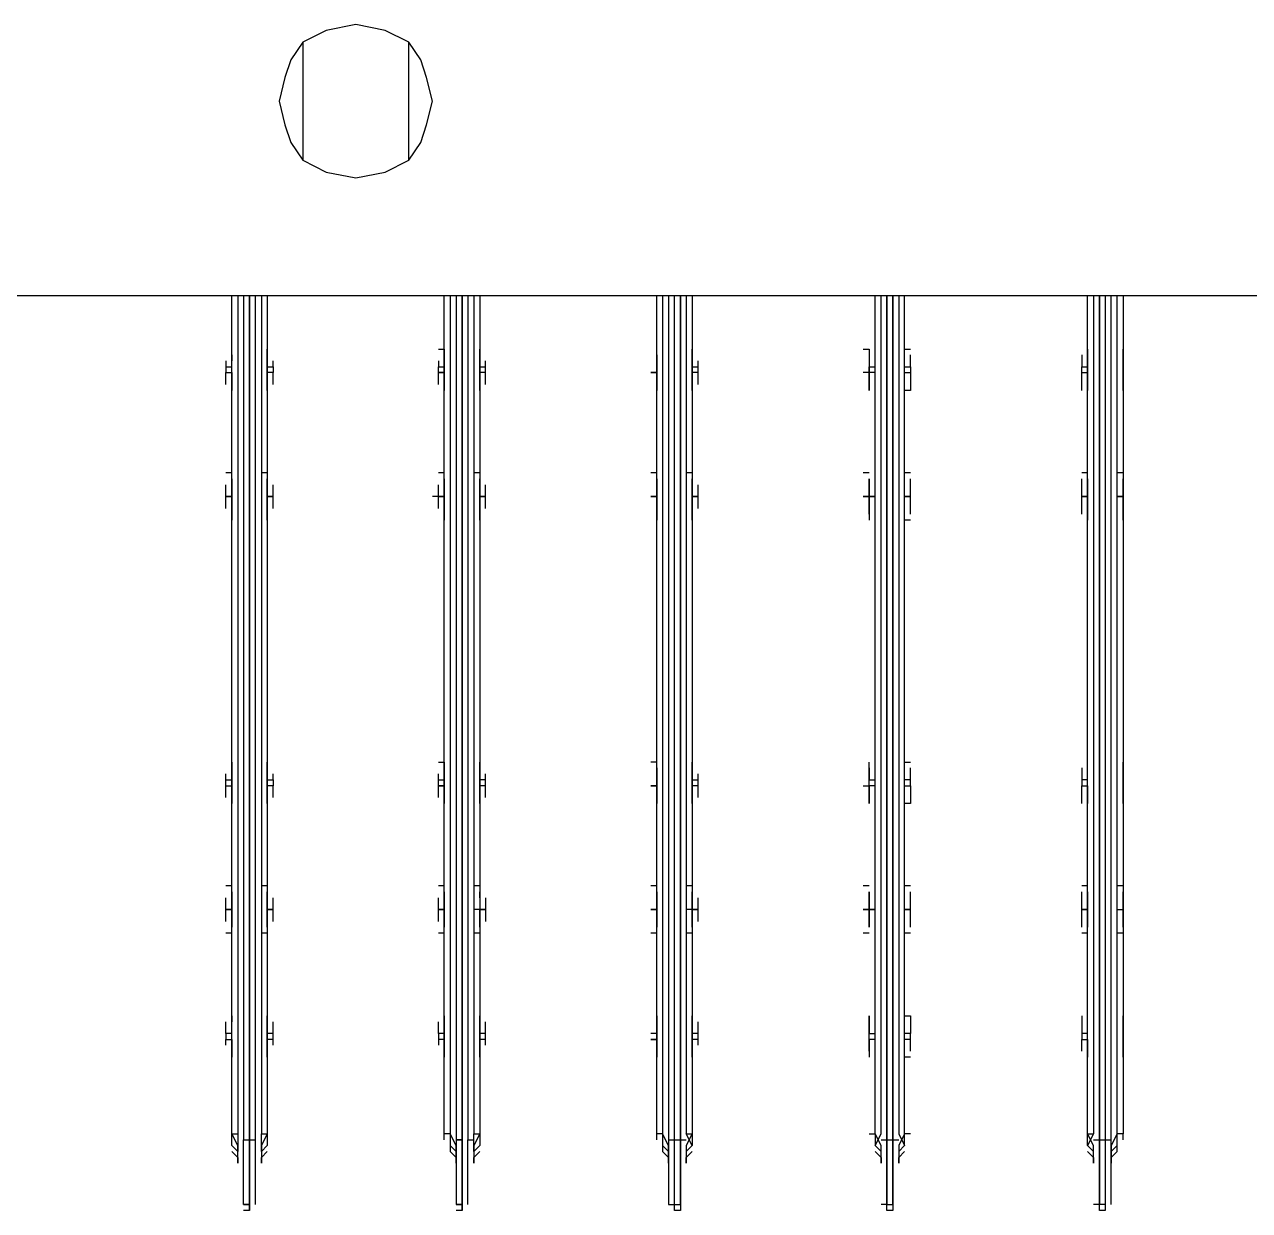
# Model space of a CAD drawing. Header units: metres. Extents: x 532250 to 532639, y 2673852 to 2674172.
# Drawn here: x 532451.9281 to 532452.2152, y 2674042.2893 to 2674042.5674 of the extents above; entities that cross this region are included whole.
import ezdxf

# ---------------------------------------------------------------- set-up
doc = ezdxf.new("R2010")
doc.units = ezdxf.units.M
doc.header["$MEASUREMENT"] = 0
doc.layers.add('IDT', color=7, linetype='Continuous')

# ---------------------------------------------------------------- blocks, each defined once
blk = doc.blocks.new('IDT')
at = {"layer": 'IDT', "color": 0, "lineweight": 25}
for p, q in [((14.74591, 15.45292), (14.74591, 15.46952)), ((14.74591, 15.46952), (14.74729, 15.46952)), ((14.74729, 15.46952), (14.74729, 15.45292)), ((14.7957, 15.45292), (14.7957, 15.46952)), ((14.7957, 15.46952), (14.79709, 15.46952)), ((14.79709, 15.46952), (14.79709, 15.45292)), ((14.8455, 15.45292), (14.8455, 15.46952)), ((14.8455, 15.46952), (14.84688, 15.46952)), ((14.84688, 15.46952), (14.84688, 15.45292)), ((14.89667, 15.45292), (14.89667, 15.46952)), ((14.89667, 15.46952), (14.89667, 15.45292)), ((14.89667, 15.46952), (14.89806, 15.46952)), ((14.94647, 15.45292), (14.94647, 15.46952)), ((14.94647, 15.46952), (14.94647, 15.45292)), ((14.94647, 15.46952), (14.94785, 15.46952)), ((14.74453, 15.46813), (14.74453, 15.45292)), ((14.74591, 15.46813), (14.74729, 15.46813)), ((14.74729, 15.45292), (14.74729, 15.46813)), ((14.74729, 15.46813), (14.74868, 15.46813)), ((14.79709, 15.46813), (14.7957, 15.46813)), ((14.7957, 15.46813), (14.7957, 15.45292)), ((14.79709, 15.45292), (14.79709, 15.46813)), ((14.79709, 15.46813), (14.79847, 15.46813)), ((14.84688, 15.46813), (14.8455, 15.46813)), ((14.8455, 15.46813), (14.8455, 15.45292)), ((14.84826, 15.46813), (14.84688, 15.46813)), ((14.84826, 15.45292), (14.84826, 15.46813)), ((14.89529, 15.46813), (14.89529, 15.45292)), ((14.89806, 15.46813), (14.89667, 15.46813)), ((14.89667, 15.46813), (14.89806, 15.46813)), ((14.89806, 15.45292), (14.89806, 15.46813)), ((14.94508, 15.46813), (14.94508, 15.45292)), ((14.94785, 15.46813), (14.94647, 15.46813)), ((14.94647, 15.46813), (14.94785, 15.46813)), ((14.94785, 15.46813), (14.94785, 15.45292)), ((14.74453, 15.4543), (14.74453, 15.45845)), ((14.74453, 15.45845), (14.74453, 15.45707)), ((14.74868, 15.45707), (14.74868, 15.45845)), ((14.74868, 15.45845), (14.74868, 15.4543)), ((14.79432, 15.4543), (14.79432, 15.45845)), ((14.79432, 15.45845), (14.79432, 15.45707)), ((14.79847, 15.45707), (14.79847, 15.45845)), ((14.79847, 15.45845), (14.79847, 15.4543)), ((14.84411, 15.4543), (14.84411, 15.45845)), ((14.84411, 15.45845), (14.84411, 15.45707)), ((14.84826, 15.45707), (14.84826, 15.45845)), ((14.84826, 15.45845), (14.84826, 15.4543)), ((14.89391, 15.4543), (14.89391, 15.45845)), ((14.89391, 15.45845), (14.89391, 15.45707)), ((14.89806, 15.45707), (14.89806, 15.45845)), ((14.89806, 15.45845), (14.89806, 15.4543)), ((14.9437, 15.4543), (14.9437, 15.45845)), ((14.9437, 15.45845), (14.9437, 15.45707)), ((14.94923, 15.45707), (14.94923, 15.45845)), ((14.94923, 15.45845), (14.94923, 15.4543)), ((14.74453, 15.45707), (14.74314, 15.45569)), ((14.74314, 15.45569), (14.74314, 15.45154)), ((14.74453, 15.45569), (14.74314, 15.4543)), ((14.75006, 15.45569), (14.74868, 15.45707)), ((14.75006, 15.4543), (14.74868, 15.45569)), ((14.74868, 15.45569), (14.75006, 15.4543)), ((14.79432, 15.45707), (14.79294, 15.45569)), ((14.79294, 15.4543), (14.79432, 15.45569)), ((14.79432, 15.45569), (14.79294, 15.4543)), ((14.79985, 15.45569), (14.79847, 15.45707)), ((14.79985, 15.4543), (14.79847, 15.45569)), ((14.79847, 15.45569), (14.79985, 15.4543)), ((14.84411, 15.45707), (14.84273, 15.45569)), ((14.84273, 15.4543), (14.84411, 15.45569)), ((14.84411, 15.45569), (14.84273, 15.4543)), ((14.84965, 15.45569), (14.84826, 15.45707)), ((14.84965, 15.4543), (14.84826, 15.45569)), ((14.84965, 15.45154), (14.84965, 15.45569)), ((14.89391, 15.45707), (14.89252, 15.45569)), ((14.89252, 15.4543), (14.89391, 15.45569)), ((14.89391, 15.45569), (14.89391, 15.45154)), ((14.89944, 15.45569), (14.89806, 15.45707)), ((14.89944, 15.4543), (14.89806, 15.45569)), ((14.89944, 15.45154), (14.89944, 15.45569)), ((14.9437, 15.45707), (14.94232, 15.45569)), ((14.94232, 15.4543), (14.9437, 15.45569)), ((14.9437, 15.45569), (14.9437, 15.45154)), ((14.95062, 15.45569), (14.94923, 15.45707)), ((14.94923, 15.45154), (14.94923, 15.45569)), ((14.94923, 15.45569), (14.95062, 15.4543)), ((14.74176, 15.45292), (14.74176, 15.45154)), ((14.74314, 15.45154), (14.74453, 15.4543)), ((14.74314, 15.4543), (14.74314, 15.45292)), ((14.74591, 15.45292), (14.74453, 15.45292)), ((14.74453, 15.45292), (14.74453, 15.25513)), ((14.74729, 15.45292), (14.74591, 15.45292)), ((14.74591, 15.25513), (14.74591, 15.45292)), ((14.74868, 15.45292), (14.74729, 15.45292)), ((14.74729, 15.45292), (14.74729, 15.25513)), ((14.74729, 15.25513), (14.74729, 15.45292)), ((14.74868, 15.4543), (14.75006, 15.45154)), ((14.74868, 15.45154), (14.75006, 15.4543)), ((14.75006, 15.4543), (14.75006, 15.45292)), ((14.75006, 15.45292), (14.75006, 15.45154)), ((14.79294, 15.45154), (14.79432, 15.4543)), ((14.79432, 15.45154), (14.79294, 15.4543)), ((14.79294, 15.4543), (14.79294, 15.45292)), ((14.79294, 15.45292), (14.79294, 15.45154)), ((14.7957, 15.45292), (14.79432, 15.45292)), ((14.7957, 15.45292), (14.7957, 15.25513)), ((14.7957, 15.25513), (14.7957, 15.45292)), ((14.79709, 15.45292), (14.7957, 15.45292)), ((14.79847, 15.45292), (14.79709, 15.45292)), ((14.79709, 15.45292), (14.79709, 15.25513)), ((14.79709, 15.25513), (14.79709, 15.45292)), ((14.79847, 15.4543), (14.79985, 15.45154)), ((14.79985, 15.4543), (14.79847, 15.45154)), ((14.79985, 15.45292), (14.79985, 15.4543)), ((14.79985, 15.45154), (14.79985, 15.45292)), ((14.84273, 15.45292), (14.84273, 15.4543)), ((14.84273, 15.4543), (14.84411, 15.45154)), ((14.84273, 15.45154), (14.84411, 15.4543)), ((14.84273, 15.45154), (14.84273, 15.45292)), ((14.8455, 15.45292), (14.84411, 15.45292)), ((14.8455, 15.45292), (14.8455, 15.25513)), ((14.8455, 15.25513), (14.8455, 15.45292)), ((14.84688, 15.45292), (14.8455, 15.45292)), ((14.84826, 15.45292), (14.84688, 15.45292)), ((14.84688, 15.45292), (14.84688, 15.25513)), ((14.84826, 15.4543), (14.84965, 15.45154)), ((14.84826, 15.25513), (14.84826, 15.45292)), ((14.84965, 15.45292), (14.84965, 15.4543)), ((14.85103, 15.45292), (14.85103, 15.45154)), ((14.89252, 15.45292), (14.89252, 15.4543)), ((14.89252, 15.45154), (14.89391, 15.4543)), ((14.89252, 15.45154), (14.89252, 15.45292)), ((14.89529, 15.45292), (14.89391, 15.45292)), ((14.89529, 15.25513), (14.89529, 15.45292)), ((14.89806, 15.45292), (14.89667, 15.45292)), ((14.89667, 15.45292), (14.89806, 15.45292)), ((14.89667, 15.25513), (14.89667, 15.45292)), ((14.89667, 15.45292), (14.89667, 15.25513)), ((14.89806, 15.4543), (14.89944, 15.45154)), ((14.89806, 15.25513), (14.89806, 15.45292)), ((14.89944, 15.45292), (14.89944, 15.4543)), ((14.90082, 15.45292), (14.90082, 15.45154)), ((14.94232, 15.45292), (14.94232, 15.4543)), ((14.94232, 15.45154), (14.9437, 15.4543)), ((14.94232, 15.45154), (14.94232, 15.45292)), ((14.94647, 15.45292), (14.94508, 15.45292)), ((14.94508, 15.45292), (14.94508, 15.25513)), ((14.94785, 15.45292), (14.94647, 15.45292)), ((14.94785, 15.45292), (14.94647, 15.45292)), ((14.94647, 15.45292), (14.94647, 15.25513)), ((14.94647, 15.25513), (14.94647, 15.45292)), ((14.94785, 15.25513), (14.94785, 15.45292)), ((14.94923, 15.4543), (14.95062, 15.45154)), ((14.95062, 15.4543), (14.95062, 15.45292)), ((14.95062, 15.45292), (14.95062, 15.45154)), ((14.74176, 15.25513), (14.74176, 15.45154)), ((14.74176, 15.45154), (14.74314, 15.45154)), ((14.74314, 15.45154), (14.74314, 15.25513)), ((14.75006, 15.45154), (14.74868, 15.45154)), ((14.74868, 15.25513), (14.74868, 15.45154)), ((14.75006, 15.45154), (14.75006, 15.25513)), ((14.79155, 15.45154), (14.79294, 15.45154)), ((14.79294, 15.45154), (14.79294, 15.25513)), ((14.79432, 15.25513), (14.79432, 15.45154)), ((14.79847, 15.45154), (14.79847, 15.25513)), ((14.79985, 15.45154), (14.79985, 15.25513)), ((14.80124, 15.45154), (14.79985, 15.45154)), ((14.84273, 15.25513), (14.84273, 15.45154)), ((14.84411, 15.45154), (14.84273, 15.45154)), ((14.84411, 15.25513), (14.84411, 15.45154)), ((14.84965, 15.25513), (14.84965, 15.45154)), ((14.84965, 15.45154), (14.85103, 15.45154)), ((14.85103, 15.45154), (14.85103, 15.25513)), ((14.89252, 15.25513), (14.89252, 15.45154)), ((14.89391, 15.45154), (14.89252, 15.45154)), ((14.89391, 15.25513), (14.89391, 15.45154)), ((14.89944, 15.25513), (14.89944, 15.45154)), ((14.89944, 15.45154), (14.90082, 15.45154)), ((14.90082, 15.45154), (14.90082, 15.25513)), ((14.94232, 15.25513), (14.94232, 15.45154)), ((14.9437, 15.45154), (14.94232, 15.45154)), ((14.9437, 15.25513), (14.9437, 15.45154)), ((14.95062, 15.45154), (14.94923, 15.45154)), ((14.94923, 15.25513), (14.94923, 15.45154)), ((14.95062, 15.45154), (14.95062, 15.25513)), ((14.74176, 15.43355), (14.74176, 15.42802)), ((14.74176, 15.43079), (14.74176, 15.43217)), ((14.75006, 15.42941), (14.75006, 15.43355)), ((14.75144, 15.43217), (14.75144, 15.43079)), ((14.79155, 15.43355), (14.79294, 15.43355)), ((14.79155, 15.43217), (14.79155, 15.43079)), ((14.79294, 15.43355), (14.79294, 15.42802)), ((14.80124, 15.42941), (14.80124, 15.43355)), ((14.80124, 15.43217), (14.80124, 15.43079)), ((14.84273, 15.43355), (14.84273, 15.42802)), ((14.84273, 15.43217), (14.84273, 15.43079)), ((14.85103, 15.42941), (14.85103, 15.43355)), ((14.85103, 15.43217), (14.85103, 15.43079)), ((14.89252, 15.43355), (14.89252, 15.42941)), ((14.89252, 15.43217), (14.89252, 15.43079)), ((14.90082, 15.42941), (14.90082, 15.43355)), ((14.90082, 15.43079), (14.90082, 15.43217)), ((14.94232, 15.43355), (14.94232, 15.42941)), ((14.94232, 15.43217), (14.94232, 15.43079)), ((14.95062, 15.42941), (14.95062, 15.43355)), ((14.95062, 15.43079), (14.95062, 15.43217)), ((14.74176, 15.42941), (14.74176, 15.43079)), ((14.74176, 15.42526), (14.74176, 15.42941)), ((14.75144, 15.42941), (14.75006, 15.42941)), ((14.75144, 15.42941), (14.75006, 15.42941)), ((14.75006, 15.42941), (14.75006, 15.42387)), ((14.75144, 15.43079), (14.75144, 15.42941)), ((14.75144, 15.42802), (14.75144, 15.42941)), ((14.79155, 15.43079), (14.79155, 15.42941)), ((14.79155, 15.42941), (14.79294, 15.42941)), ((14.79155, 15.42941), (14.79155, 15.42802)), ((14.79985, 15.42941), (14.80124, 15.42941)), ((14.80124, 15.43079), (14.80124, 15.42941)), ((14.80124, 15.42941), (14.80124, 15.42802)), ((14.80124, 15.42941), (14.80124, 15.42802)), ((14.84135, 15.43079), (14.84135, 15.42941)), ((14.84135, 15.42941), (14.84273, 15.42941)), ((14.84135, 15.42941), (14.84135, 15.42802)), ((14.85103, 15.43079), (14.85103, 15.42941)), ((14.85103, 15.42387), (14.85103, 15.42941)), ((14.85103, 15.42941), (14.85241, 15.42941)), ((14.85241, 15.42941), (14.85103, 15.42941)), ((14.85103, 15.42941), (14.85103, 15.42802)), ((14.89114, 15.43079), (14.89114, 15.42941)), ((14.89114, 15.42941), (14.89252, 15.42941)), ((14.89114, 15.42941), (14.89114, 15.42802)), ((14.89252, 15.42941), (14.89252, 15.42387)), ((14.90082, 15.42802), (14.90082, 15.42941)), ((14.90082, 15.42941), (14.90221, 15.42941)), ((14.90221, 15.42941), (14.90221, 15.43079)), ((14.90221, 15.42802), (14.90221, 15.42941)), ((14.94093, 15.43079), (14.94093, 15.42941)), ((14.94093, 15.42941), (14.94232, 15.42941)), ((14.94093, 15.42941), (14.94093, 15.42802)), ((14.94232, 15.42941), (14.94232, 15.42802)), ((14.952, 15.42941), (14.95062, 15.42941)), ((14.952, 15.42941), (14.95062, 15.42941)), ((14.95062, 15.42941), (14.95062, 15.42802)), ((14.952, 15.43079), (14.952, 15.42941)), ((14.952, 15.42802), (14.952, 15.42941)), ((14.74176, 15.42802), (14.74176, 15.42387)), ((14.75006, 15.42802), (14.75144, 15.42802)), ((14.75144, 15.42526), (14.75144, 15.42802)), ((14.79155, 15.42526), (14.79155, 15.42802)), ((14.79155, 15.42802), (14.79294, 15.42802)), ((14.79294, 15.42802), (14.79294, 15.42387)), ((14.80124, 15.42802), (14.79985, 15.42802)), ((14.80124, 15.42802), (14.80124, 15.42387)), ((14.80124, 15.42526), (14.80124, 15.42802)), ((14.84135, 15.42802), (14.84273, 15.42802)), ((14.84135, 15.42802), (14.84135, 15.42526)), ((14.84273, 15.42802), (14.84273, 15.42387)), ((14.85103, 15.42802), (14.85103, 15.42526)), ((14.85103, 15.42802), (14.85241, 15.42802)), ((14.89114, 15.42802), (14.89252, 15.42802)), ((14.89114, 15.42802), (14.89114, 15.42526)), ((14.90082, 15.42387), (14.90082, 15.42802)), ((14.90082, 15.42802), (14.90221, 15.42802)), ((14.90221, 15.42802), (14.90221, 15.42526)), ((14.94093, 15.42802), (14.94232, 15.42802)), ((14.94093, 15.42802), (14.94093, 15.42526)), ((14.94232, 15.42802), (14.94232, 15.42387)), ((14.95062, 15.42802), (14.952, 15.42802)), ((14.95062, 15.42802), (14.95062, 15.42387)), ((14.952, 15.42802), (14.952, 15.42526)), ((14.74176, 15.42387), (14.74176, 15.42526)), ((14.75144, 15.42387), (14.75144, 15.42526)), ((14.79155, 15.42387), (14.79155, 15.42526)), ((14.79294, 15.42387), (14.79155, 15.42387)), ((14.80124, 15.42387), (14.80124, 15.42526)), ((14.84273, 15.42387), (14.84273, 15.42526)), ((14.85103, 15.42526), (14.85103, 15.42387)), ((14.89252, 15.42387), (14.89252, 15.42526)), ((14.90082, 15.42526), (14.90082, 15.42387)), ((14.94232, 15.42387), (14.94232, 15.42526)), ((14.95062, 15.42387), (14.95062, 15.42526)), ((14.74176, 15.40451), (14.74314, 15.40451)), ((14.74176, 15.40174), (14.74176, 15.40313)), ((14.74176, 15.40313), (14.74176, 15.39483)), ((14.75006, 15.40451), (14.75144, 15.40451)), ((14.75006, 15.39898), (14.75006, 15.40313)), ((14.75144, 15.40313), (14.75144, 15.40174)), ((14.79155, 15.40451), (14.79294, 15.40451)), ((14.79155, 15.40313), (14.79155, 15.40174)), ((14.79294, 15.40313), (14.79294, 15.39898)), ((14.80124, 15.40451), (14.80262, 15.40451)), ((14.80124, 15.40313), (14.80124, 15.40174)), ((14.80124, 15.39898), (14.80124, 15.40313)), ((14.84273, 15.40451), (14.84411, 15.40451)), ((14.84273, 15.40174), (14.84273, 15.40313)), ((14.84273, 15.40313), (14.84273, 15.39898)), ((14.85103, 15.40451), (14.85241, 15.40451)), ((14.85103, 15.39898), (14.85103, 15.40313)), ((14.85103, 15.40313), (14.85103, 15.40174)), ((14.89252, 15.40451), (14.89391, 15.40451)), ((14.89252, 15.40174), (14.89252, 15.40313)), ((14.89252, 15.40313), (14.89252, 15.39898)), ((14.90082, 15.40451), (14.90221, 15.40451)), ((14.90082, 15.39898), (14.90082, 15.40313)), ((14.90082, 15.40313), (14.90082, 15.40174)), ((14.94232, 15.40451), (14.9437, 15.40451)), ((14.94232, 15.40174), (14.94232, 15.40313)), ((14.94232, 15.40313), (14.94232, 15.39898)), ((14.95062, 15.40451), (14.952, 15.40451)), ((14.95062, 15.39898), (14.95062, 15.40313)), ((14.95062, 15.40313), (14.95062, 15.40174)), ((14.74176, 15.39898), (14.74176, 15.40174)), ((14.75144, 15.40174), (14.75144, 15.39898)), ((14.79155, 15.40174), (14.79155, 15.39898)), ((14.80124, 15.40174), (14.80124, 15.39898)), ((14.84135, 15.40174), (14.84135, 15.39898)), ((14.85103, 15.40174), (14.85103, 15.39898)), ((14.89114, 15.39898), (14.89114, 15.40174)), ((14.90221, 15.40174), (14.90221, 15.39898)), ((14.94093, 15.40174), (14.94093, 15.39898)), ((14.952, 15.40174), (14.952, 15.39898)), ((14.74314, 15.39898), (14.74176, 15.39898)), ((14.74176, 15.39621), (14.74176, 15.39898)), ((14.75144, 15.39898), (14.75006, 15.39898)), ((14.75006, 15.39483), (14.75006, 15.39898)), ((14.75006, 15.39898), (14.75144, 15.39898)), ((14.75144, 15.39898), (14.75006, 15.39898)), ((14.75006, 15.39898), (14.75144, 15.39898)), ((14.75144, 15.39898), (14.75144, 15.39621)), ((14.79155, 15.39898), (14.79294, 15.39898)), ((14.79294, 15.39898), (14.79155, 15.39898)), ((14.79155, 15.39898), (14.79155, 15.39621)), ((14.79294, 15.39898), (14.79294, 15.39483)), ((14.79985, 15.39898), (14.80124, 15.39898)), ((14.80124, 15.39898), (14.79985, 15.39898)), ((14.80124, 15.39898), (14.80124, 15.39621)), ((14.80124, 15.39483), (14.80124, 15.39898)), ((14.80262, 15.39898), (14.80124, 15.39898)), ((14.80124, 15.39898), (14.80262, 15.39898)), ((14.84135, 15.39898), (14.84273, 15.39898)), ((14.84135, 15.39898), (14.84273, 15.39898)), ((14.84273, 15.39898), (14.84135, 15.39898)), ((14.84135, 15.39898), (14.84135, 15.39621)), ((14.84273, 15.39898), (14.84273, 15.39483)), ((14.84273, 15.39898), (14.84411, 15.39898)), ((14.85241, 15.39898), (14.85103, 15.39898)), ((14.85103, 15.39898), (14.85241, 15.39898)), ((14.85241, 15.39898), (14.85103, 15.39898)), ((14.85103, 15.39898), (14.85103, 15.39621)), ((14.85103, 15.39483), (14.85103, 15.39898)), ((14.89252, 15.39898), (14.89114, 15.39898)), ((14.89114, 15.39621), (14.89114, 15.39898)), ((14.89114, 15.39898), (14.89252, 15.39898)), ((14.89252, 15.39898), (14.89391, 15.39898)), ((14.89252, 15.39483), (14.89252, 15.39898)), ((14.90082, 15.39483), (14.90082, 15.39898)), ((14.90082, 15.39898), (14.90221, 15.39898)), ((14.90221, 15.39898), (14.90082, 15.39898)), ((14.90221, 15.39898), (14.90082, 15.39898)), ((14.90082, 15.39898), (14.90221, 15.39898)), ((14.90221, 15.39898), (14.90221, 15.39621)), ((14.94093, 15.39898), (14.94232, 15.39898)), ((14.94232, 15.39898), (14.94093, 15.39898)), ((14.94093, 15.39898), (14.94093, 15.39621)), ((14.94232, 15.39898), (14.94232, 15.39483)), ((14.952, 15.39898), (14.95062, 15.39898)), ((14.95062, 15.39483), (14.95062, 15.39898)), ((14.95062, 15.39898), (14.952, 15.39898)), ((14.952, 15.39898), (14.95062, 15.39898)), ((14.95062, 15.39898), (14.952, 15.39898)), ((14.952, 15.39898), (14.952, 15.39621)), ((14.74176, 15.39483), (14.74176, 15.39621)), ((14.75144, 15.39621), (14.75144, 15.39483)), ((14.79155, 15.39621), (14.79155, 15.39483)), ((14.80124, 15.39621), (14.80124, 15.39483)), ((14.84273, 15.39483), (14.84273, 15.39621)), ((14.85103, 15.39621), (14.85103, 15.39483)), ((14.89252, 15.39621), (14.89252, 15.39483)), ((14.90082, 15.39621), (14.90082, 15.39483)), ((14.94232, 15.39483), (14.94232, 15.39621)), ((14.95062, 15.39621), (14.95062, 15.39483)), ((14.74176, 15.39344), (14.74314, 15.39344)), ((14.75006, 15.39344), (14.75144, 15.39344)), ((14.79155, 15.39344), (14.79294, 15.39344)), ((14.80124, 15.39344), (14.80262, 15.39344)), ((14.84273, 15.39344), (14.84411, 15.39344)), ((14.85103, 15.39344), (14.85241, 15.39344)), ((14.89252, 15.39344), (14.89391, 15.39344)), ((14.90082, 15.39344), (14.90221, 15.39344)), ((14.94232, 15.39344), (14.9437, 15.39344)), ((14.95062, 15.39344), (14.952, 15.39344)), ((14.74176, 15.3727), (14.74176, 15.37408)), ((14.74176, 15.37408), (14.74176, 15.36993)), ((14.74176, 15.36855), (14.74176, 15.3727)), ((14.75006, 15.36993), (14.75006, 15.37408)), ((14.75144, 15.37408), (14.75144, 15.3727)), ((14.75144, 15.3727), (14.75144, 15.36993)), ((14.79155, 15.3727), (14.79155, 15.37408)), ((14.79155, 15.37408), (14.79294, 15.37408)), ((14.79155, 15.36993), (14.79155, 15.3727)), ((14.79294, 15.37408), (14.79294, 15.36993)), ((14.80124, 15.37408), (14.80124, 15.3727)), ((14.80124, 15.36993), (14.80124, 15.37408)), ((14.80124, 15.3727), (14.80124, 15.36993)), ((14.84135, 15.3727), (14.84135, 15.36993)), ((14.84273, 15.3727), (14.84273, 15.37408)), ((14.84273, 15.37408), (14.84273, 15.3644)), ((14.85103, 15.37408), (14.85103, 15.3727)), ((14.85103, 15.36993), (14.85103, 15.37408)), ((14.85103, 15.3727), (14.85103, 15.36993)), ((14.89114, 15.3727), (14.89114, 15.36993)), ((14.89252, 15.3727), (14.89252, 15.37408)), ((14.89252, 15.37408), (14.89252, 15.36993)), ((14.90082, 15.36993), (14.90082, 15.37408)), ((14.90082, 15.37408), (14.90082, 15.3727)), ((14.90221, 15.3727), (14.90221, 15.36993)), ((14.94093, 15.3727), (14.94093, 15.36993)), ((14.94232, 15.3727), (14.94232, 15.37408)), ((14.94232, 15.37408), (14.94232, 15.36993)), ((14.95062, 15.36993), (14.95062, 15.37408)), ((14.95062, 15.37408), (14.95062, 15.3727)), ((14.952, 15.3727), (14.952, 15.36993)), ((14.74176, 15.36993), (14.74176, 15.36855)), ((14.74176, 15.36716), (14.74176, 15.36855)), ((14.74176, 15.36855), (14.74176, 15.3644)), ((14.75144, 15.36993), (14.75006, 15.36993)), ((14.75144, 15.36993), (14.75006, 15.36993)), ((14.75006, 15.36993), (14.75006, 15.36855)), ((14.75006, 15.36855), (14.75144, 15.36855)), ((14.75006, 15.36855), (14.75006, 15.3644)), ((14.75144, 15.36855), (14.75144, 15.36993)), ((14.75144, 15.36716), (14.75144, 15.36855)), ((14.79294, 15.36993), (14.79155, 15.36993)), ((14.79155, 15.36993), (14.79155, 15.36855)), ((14.79155, 15.36855), (14.79294, 15.36855)), ((14.79155, 15.36855), (14.79155, 15.36716)), ((14.79294, 15.36993), (14.79294, 15.36855)), ((14.79294, 15.36855), (14.79294, 15.3644)), ((14.79985, 15.36993), (14.80124, 15.36993)), ((14.80124, 15.36855), (14.79985, 15.36855)), ((14.80124, 15.36993), (14.80124, 15.36855)), ((14.80262, 15.36993), (14.80124, 15.36993)), ((14.80124, 15.36993), (14.80124, 15.36855)), ((14.80124, 15.36855), (14.80124, 15.3644)), ((14.80124, 15.36716), (14.80124, 15.36855)), ((14.84135, 15.36993), (14.84273, 15.36993)), ((14.84135, 15.36993), (14.84135, 15.36855)), ((14.84273, 15.36855), (14.84135, 15.36855)), ((14.84135, 15.36855), (14.84135, 15.36716)), ((14.85103, 15.36993), (14.85241, 15.36993)), ((14.85241, 15.36993), (14.85103, 15.36993)), ((14.85103, 15.36855), (14.85103, 15.36993)), ((14.85103, 15.36993), (14.85103, 15.36855)), ((14.85103, 15.36716), (14.85103, 15.36855)), ((14.85103, 15.36855), (14.85103, 15.3644)), ((14.89114, 15.36993), (14.89252, 15.36993)), ((14.89114, 15.36993), (14.89114, 15.36855)), ((14.89114, 15.36855), (14.89252, 15.36855)), ((14.89114, 15.36855), (14.89114, 15.36716)), ((14.89252, 15.36993), (14.89252, 15.36855)), ((14.89252, 15.36855), (14.89252, 15.3644)), ((14.90221, 15.36993), (14.90082, 15.36993)), ((14.90082, 15.36855), (14.90082, 15.36993)), ((14.90082, 15.36993), (14.90221, 15.36993)), ((14.90082, 15.3644), (14.90082, 15.36855)), ((14.90221, 15.36855), (14.90082, 15.36855)), ((14.90221, 15.36993), (14.90221, 15.36855)), ((14.90221, 15.36855), (14.90221, 15.36716)), ((14.94093, 15.36993), (14.94232, 15.36993)), ((14.94093, 15.36855), (14.94093, 15.36993)), ((14.94093, 15.36855), (14.94093, 15.36716)), ((14.94232, 15.36855), (14.94093, 15.36855)), ((14.94232, 15.36993), (14.94232, 15.3644)), ((14.95062, 15.3644), (14.95062, 15.36993)), ((14.952, 15.36993), (14.95062, 15.36993)), ((14.952, 15.36855), (14.95062, 15.36855)), ((14.952, 15.36993), (14.952, 15.36855)), ((14.952, 15.36855), (14.952, 15.36716)), ((14.74176, 15.36578), (14.74176, 15.36716)), ((14.75144, 15.36578), (14.75144, 15.36716)), ((14.79155, 15.36716), (14.79155, 15.36578)), ((14.80124, 15.36578), (14.80124, 15.36716)), ((14.84273, 15.36716), (14.84273, 15.36578)), ((14.85103, 15.36578), (14.85103, 15.36716)), ((14.89252, 15.36716), (14.89252, 15.36578)), ((14.90082, 15.36578), (14.90082, 15.36716)), ((14.94232, 15.36716), (14.94232, 15.36578)), ((14.95062, 15.36578), (14.95062, 15.36716)), ((14.79294, 15.3644), (14.79155, 15.3644)), ((14.85103, 15.3644), (14.85241, 15.3644)), ((14.90221, 15.3644), (14.90082, 15.3644)), ((14.74176, 15.30769), (14.74176, 15.30216)), ((14.74176, 15.30492), (14.74176, 15.3063)), ((14.75006, 15.30216), (14.75006, 15.30769)), ((14.75144, 15.3063), (14.75144, 15.30492)), ((14.79155, 15.30769), (14.79294, 15.30769)), ((14.79155, 15.3063), (14.79155, 15.30492)), ((14.79294, 15.30769), (14.79294, 15.30216)), ((14.80124, 15.30216), (14.80124, 15.30769)), ((14.80124, 15.3063), (14.80124, 15.30492)), ((14.84273, 15.30769), (14.84273, 15.30216)), ((14.84273, 15.3063), (14.84273, 15.30492)), ((14.85103, 15.30216), (14.85103, 15.30769)), ((14.85103, 15.3063), (14.85103, 15.30492)), ((14.89252, 15.30769), (14.89252, 15.30216)), ((14.89252, 15.3063), (14.89252, 15.30492)), ((14.90082, 15.30216), (14.90082, 15.30769)), ((14.90082, 15.30492), (14.90082, 15.3063)), ((14.94232, 15.30769), (14.94232, 15.30216)), ((14.94232, 15.3063), (14.94232, 15.30492)), ((14.95062, 15.30216), (14.95062, 15.30769)), ((14.95062, 15.30492), (14.95062, 15.3063)), ((14.74176, 15.30216), (14.74176, 15.30492)), ((14.75144, 15.30492), (14.75144, 15.30216)), ((14.79155, 15.30492), (14.79155, 15.30216)), ((14.80124, 15.30492), (14.80124, 15.30216)), ((14.84135, 15.30492), (14.84135, 15.30216)), ((14.85103, 15.30492), (14.85103, 15.30216)), ((14.89114, 15.30492), (14.89114, 15.30216)), ((14.90221, 15.30492), (14.90221, 15.30216)), ((14.94093, 15.30492), (14.94093, 15.30216)), ((14.952, 15.30492), (14.952, 15.30216)), ((14.74176, 15.30216), (14.74314, 15.30216)), ((14.74314, 15.30216), (14.74176, 15.30216)), ((14.74176, 15.30216), (14.74176, 15.29939)), ((14.74176, 15.29801), (14.74176, 15.30216)), ((14.75006, 15.29801), (14.75006, 15.30216)), ((14.75006, 15.30216), (14.75144, 15.30216)), ((14.75144, 15.30216), (14.75006, 15.30216)), ((14.75144, 15.30216), (14.75006, 15.30216)), ((14.75006, 15.30216), (14.75144, 15.30216)), ((14.75144, 15.30216), (14.75144, 15.29939)), ((14.79155, 15.30216), (14.79294, 15.30216)), ((14.79294, 15.30216), (14.79155, 15.30216)), ((14.79155, 15.30216), (14.79155, 15.29939)), ((14.79294, 15.30216), (14.79294, 15.29801)), ((14.80124, 15.30216), (14.79985, 15.30216)), ((14.79985, 15.30216), (14.80124, 15.30216)), ((14.80262, 15.30216), (14.80124, 15.30216)), ((14.80124, 15.30216), (14.80124, 15.29939)), ((14.80124, 15.29801), (14.80124, 15.30216)), ((14.80124, 15.30216), (14.80262, 15.30216)), ((14.80262, 15.30216), (14.80124, 15.30216)), ((14.84135, 15.30216), (14.84273, 15.30216)), ((14.84273, 15.30216), (14.84135, 15.30216)), ((14.84135, 15.30216), (14.84135, 15.29939)), ((14.84273, 15.30216), (14.84273, 15.29801)), ((14.85103, 15.30216), (14.85103, 15.29939)), ((14.85103, 15.29801), (14.85103, 15.30216)), ((14.85103, 15.30216), (14.85241, 15.30216)), ((14.85241, 15.30216), (14.85103, 15.30216)), ((14.85103, 15.30216), (14.85241, 15.30216)), ((14.89114, 15.30216), (14.89252, 15.30216)), ((14.89252, 15.30216), (14.89114, 15.30216)), ((14.89114, 15.30216), (14.89114, 15.29939)), ((14.89252, 15.30216), (14.89252, 15.29801)), ((14.90221, 15.30216), (14.90082, 15.30216)), ((14.90082, 15.29801), (14.90082, 15.30216)), ((14.90082, 15.30216), (14.90221, 15.30216)), ((14.90221, 15.30216), (14.90082, 15.30216)), ((14.90082, 15.30216), (14.90221, 15.30216)), ((14.90221, 15.30216), (14.90221, 15.29939)), ((14.90221, 15.30216), (14.90359, 15.30216)), ((14.94093, 15.30216), (14.94232, 15.30216)), ((14.94232, 15.30216), (14.94093, 15.30216)), ((14.94093, 15.30216), (14.94093, 15.29939)), ((14.94232, 15.30216), (14.94232, 15.29801)), ((14.95062, 15.29801), (14.95062, 15.30216)), ((14.95062, 15.30216), (14.952, 15.30216)), ((14.952, 15.30216), (14.95062, 15.30216)), ((14.95062, 15.30216), (14.952, 15.30216)), ((14.952, 15.30216), (14.95062, 15.30216)), ((14.952, 15.30216), (14.952, 15.29939)), ((14.74176, 15.29939), (14.74176, 15.29801)), ((14.75144, 15.29939), (14.75144, 15.29801)), ((14.79155, 15.29939), (14.79155, 15.29801)), ((14.80124, 15.29939), (14.80124, 15.29801)), ((14.84273, 15.29801), (14.84273, 15.29939)), ((14.85103, 15.29939), (14.85103, 15.29801)), ((14.89252, 15.29801), (14.89252, 15.29939)), ((14.90082, 15.29939), (14.90082, 15.29801)), ((14.94232, 15.29801), (14.94232, 15.29939)), ((14.95062, 15.29939), (14.95062, 15.29801)), ((14.74176, 15.29662), (14.74314, 15.29662)), ((14.75006, 15.29662), (14.75144, 15.29662)), ((14.79155, 15.29662), (14.79294, 15.29662)), ((14.80124, 15.29662), (14.80262, 15.29662)), ((14.84273, 15.29662), (14.84411, 15.29662)), ((14.85103, 15.29662), (14.85241, 15.29662)), ((14.89252, 15.29662), (14.89391, 15.29662)), ((14.90082, 15.29662), (14.90221, 15.29662)), ((14.94232, 15.29662), (14.9437, 15.29662)), ((14.95062, 15.29662), (14.952, 15.29662)), ((14.74176, 15.27588), (14.74176, 15.27726)), ((14.74176, 15.27726), (14.74176, 15.27311)), ((14.75006, 15.27311), (14.75006, 15.27726)), ((14.75144, 15.27726), (14.75144, 15.27588)), ((14.79155, 15.27588), (14.79155, 15.27726)), ((14.79155, 15.27726), (14.79294, 15.27726)), ((14.79294, 15.27726), (14.79294, 15.27311)), ((14.80124, 15.27311), (14.80124, 15.27726)), ((14.80124, 15.27726), (14.80124, 15.27588)), ((14.84273, 15.27588), (14.84273, 15.27726)), ((14.84273, 15.27726), (14.84273, 15.27311)), ((14.85103, 15.27726), (14.85103, 15.27588)), ((14.85103, 15.27311), (14.85103, 15.27726)), ((14.89252, 15.27588), (14.89252, 15.27726)), ((14.89252, 15.27726), (14.89252, 15.27311)), ((14.90082, 15.27311), (14.90082, 15.27726)), ((14.90082, 15.27726), (14.90082, 15.27588)), ((14.94232, 15.27588), (14.94232, 15.27726)), ((14.94232, 15.27726), (14.94232, 15.27173)), ((14.95062, 15.27311), (14.95062, 15.27726)), ((14.95062, 15.27726), (14.95062, 15.27588)), ((14.74176, 15.27311), (14.74176, 15.27588)), ((14.75144, 15.27588), (14.75144, 15.27311)), ((14.79155, 15.27311), (14.79155, 15.27588)), ((14.80124, 15.27588), (14.80124, 15.27311)), ((14.84135, 15.27588), (14.84135, 15.27311)), ((14.85103, 15.27588), (14.85103, 15.27311)), ((14.89114, 15.27588), (14.89114, 15.27311)), ((14.90221, 15.27588), (14.90221, 15.27311)), ((14.94093, 15.27588), (14.94093, 15.27311)), ((14.952, 15.27588), (14.952, 15.27311)), ((14.74176, 15.27173), (14.74176, 15.27311)), ((14.74176, 15.27311), (14.74176, 15.27173)), ((14.74176, 15.27034), (14.74176, 15.27173)), ((14.74176, 15.27173), (14.74176, 15.26758)), ((14.75006, 15.27173), (14.75006, 15.27311)), ((14.75144, 15.27311), (14.75006, 15.27311)), ((14.75006, 15.26758), (14.75006, 15.27173)), ((14.75144, 15.27173), (14.75006, 15.27173)), ((14.75144, 15.27311), (14.75144, 15.27173)), ((14.75144, 15.27034), (14.75144, 15.27173)), ((14.79294, 15.27311), (14.79155, 15.27311)), ((14.79155, 15.27173), (14.79155, 15.27311)), ((14.79155, 15.27173), (14.79155, 15.27034)), ((14.79294, 15.27173), (14.79155, 15.27173)), ((14.79294, 15.27311), (14.79294, 15.26758)), ((14.79985, 15.27311), (14.80124, 15.27311)), ((14.80124, 15.27173), (14.79985, 15.27173)), ((14.80124, 15.27311), (14.80124, 15.27173)), ((14.80124, 15.27173), (14.80124, 15.27311)), ((14.80124, 15.27311), (14.80262, 15.27311)), ((14.80124, 15.26758), (14.80124, 15.27173)), ((14.80124, 15.27034), (14.80124, 15.27173)), ((14.84135, 15.27311), (14.84273, 15.27311)), ((14.84135, 15.27311), (14.84135, 15.27173)), ((14.84273, 15.27173), (14.84135, 15.27173)), ((14.84135, 15.27173), (14.84135, 15.27034)), ((14.84273, 15.27311), (14.84273, 15.27173)), ((14.84273, 15.27173), (14.84273, 15.26758)), ((14.85103, 15.27311), (14.85241, 15.27311)), ((14.85241, 15.27311), (14.85103, 15.27311)), ((14.85103, 15.27173), (14.85103, 15.27311)), ((14.85103, 15.27311), (14.85103, 15.27173)), ((14.85103, 15.27034), (14.85103, 15.27173)), ((14.85103, 15.27173), (14.85103, 15.26758)), ((14.89114, 15.27311), (14.89252, 15.27311)), ((14.89114, 15.27311), (14.89114, 15.27173)), ((14.89252, 15.27173), (14.89114, 15.27173)), ((14.89114, 15.27173), (14.89114, 15.27034)), ((14.89252, 15.27311), (14.89252, 15.27173)), ((14.89252, 15.27173), (14.89252, 15.26758)), ((14.90221, 15.27311), (14.90082, 15.27311)), ((14.90082, 15.27173), (14.90082, 15.27311)), ((14.90082, 15.27311), (14.90221, 15.27311)), ((14.90082, 15.26758), (14.90082, 15.27173)), ((14.90221, 15.27173), (14.90082, 15.27173)), ((14.90221, 15.27311), (14.90221, 15.27173)), ((14.90221, 15.27034), (14.90221, 15.27173)), ((14.94093, 15.27311), (14.94232, 15.27311)), ((14.94093, 15.27173), (14.94093, 15.27311)), ((14.94093, 15.27173), (14.94093, 15.27034)), ((14.94232, 15.27173), (14.94093, 15.27173)), ((14.94232, 15.27173), (14.94232, 15.26758)), ((14.952, 15.27311), (14.95062, 15.27311)), ((14.952, 15.27311), (14.95062, 15.27311)), ((14.95062, 15.27311), (14.95062, 15.27173)), ((14.95062, 15.27173), (14.95062, 15.26758)), ((14.952, 15.27173), (14.95062, 15.27173)), ((14.952, 15.27173), (14.952, 15.27311)), ((14.952, 15.27034), (14.952, 15.27173)), ((14.74176, 15.26896), (14.74176, 15.27034)), ((14.75144, 15.26896), (14.75144, 15.27034)), ((14.79155, 15.27034), (14.79155, 15.26896)), ((14.80124, 15.26896), (14.80124, 15.27034)), ((14.84273, 15.27034), (14.84273, 15.26896)), ((14.85103, 15.26896), (14.85103, 15.27034)), ((14.89252, 15.27034), (14.89252, 15.26896)), ((14.90082, 15.26896), (14.90082, 15.27034)), ((14.94232, 15.27034), (14.94232, 15.26896)), ((14.95062, 15.26896), (14.95062, 15.27034)), ((14.79294, 15.26758), (14.79155, 15.26758)), ((14.80262, 15.26758), (14.80124, 15.26758)), ((14.90221, 15.26758), (14.90082, 15.26758)), ((14.44023, 15.25513), (15.02116, 15.25513)), ((14.91465, 15.22608), (14.90912, 15.22332)), ((14.92157, 15.22747), (14.91465, 15.22608)), ((14.92849, 15.22608), (14.92157, 15.22747)), ((14.93402, 15.22332), (14.92849, 15.22608)), ((14.90912, 15.22332), (14.90635, 15.21917)), ((14.90912, 15.22332), (14.90912, 15.19565)), ((14.93402, 15.19565), (14.93402, 15.22332)), ((14.93678, 15.21917), (14.93402, 15.22332)), ((14.90635, 15.21917), (14.90497, 15.21502)), ((14.93817, 15.21502), (14.93678, 15.21917)), ((14.90497, 15.21502), (14.90359, 15.20948)), ((14.93955, 15.20948), (14.93817, 15.21502)), ((14.90359, 15.20948), (14.90497, 15.20395)), ((14.93817, 15.20395), (14.93955, 15.20948)), ((14.90497, 15.20395), (14.90635, 15.1998)), ((14.93678, 15.1998), (14.93817, 15.20395)), ((14.90635, 15.1998), (14.90912, 15.19565)), ((14.93402, 15.19565), (14.93678, 15.1998)), ((14.90912, 15.19565), (14.91465, 15.19289)), ((14.92849, 15.19289), (14.93402, 15.19565)), ((14.91465, 15.19289), (14.92157, 15.1915)), ((14.92157, 15.1915), (14.92849, 15.19289))]:
    blk.add_line(p, q, dxfattribs=at)

msp = doc.modelspace()

# ---------------------------------------------------------------- block references
at = {"layer": 'IDT', "color": 8, "rotation": 180}
msp.add_blockref('IDT', (532466.92728, 2674057.75885), dxfattribs=at)

doc.saveas('drawing.dxf')
